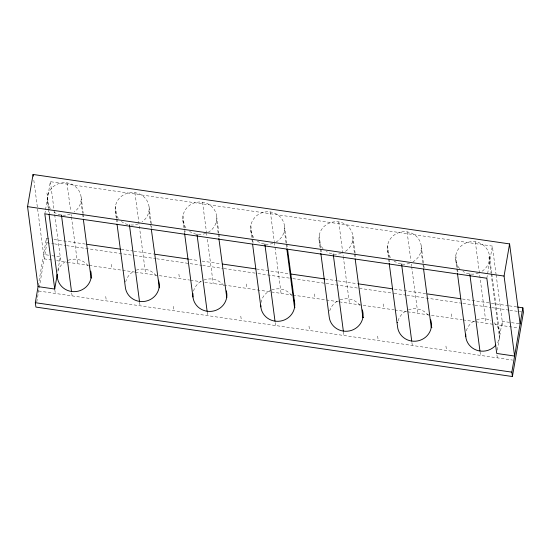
<?xml version="1.0" encoding="UTF-8"?>
<svg xmlns="http://www.w3.org/2000/svg" width="551" height="551" viewBox="0 0 551 551"><rect width="100%" height="100%" fill="white"/><g stroke="black" fill="none" stroke-linecap="round" stroke-linejoin="round"><path stroke-width="0.41" stroke-dasharray="2.75 2.07" d="M44.831 213.829L45.409 210.448M45.554 209.6L50.348 181.678L492.346 246.09L496.017 273.978M38.226 285.769L46.36 238.383L48.908 238.755M36.772 302.01L46.938 242.777L46.36 238.383M57.924 270.424L60.252 256.883L56.085 256.277M486.829 278.241L492.346 246.09M497.312 350.071L502.243 321.302L519.262 323.781M54.019 239.499L85.501 244.086M121.241 249.293L133.149 251.029M134.003 251.153L153.571 254.011M189.31 259.218L198.67 260.582M202.072 261.078L220.793 263.805M256.532 269.012L288.869 273.723M325.455 279.054L337.37 280.796M338.224 280.92L357.792 283.772M394.385 289.103L425.868 293.69M462.454 299.021L490.535 303.112M491.389 303.236L508.408 305.722M509.255 305.846L516.914 306.962M46.938 242.777L53.743 243.769M54.597 243.893L65.659 245.505M66.506 245.629L133.728 255.43M134.582 255.554L155.85 258.653M156.704 258.777L201.804 265.348M202.651 265.472L223.079 268.447M223.926 268.571L257.11 273.406M257.964 273.53L289.447 278.117M292.85 278.62L325.186 283.331M326.034 283.455L393.262 293.249M394.11 293.373L406.025 295.109M406.872 295.233L462.186 303.291M463.033 303.415L474.094 305.034M474.948 305.158L491.113 307.513M491.967 307.637L508.986 310.117M509.833 310.241L523.45 312.224M48.591 255.189L43.598 254.459L33.625 178.724M51.925 255.671L55.252 256.16M44.176 258.853L51.67 259.948M56.663 260.678L66.699 262.138M67.539 262.262L88.463 265.306M89.296 265.43L134.623 272.036M135.463 272.16L189.592 280.046M190.439 280.17L201.404 281.768M204.779 282.264L292.14 294.992M292.994 295.116L338.555 301.755M339.388 301.879L393.965 309.834M394.819 309.958L406.741 311.694M407.595 311.818L462.234 319.78M463.088 319.904L474.99 321.639M475.844 321.763L518.14 327.928M38.66 291.011L512.623 360.085M496.127 274.825L502.822 325.696M489.488 256.084L491.712 273.02M491.829 273.868L499.626 333.135M488.957 257.386L491.031 273.151M491.141 273.999L499.488 337.377M496.919 354.92L497.305 357.854M475.32 241.806L486.044 323.251M480.045 351.745L480.527 355.402M455.78 255.437L457.454 268.137M457.564 268.984L458.012 272.373M455.643 259.686L456.751 268.151M456.869 268.998L457.309 272.387M451.455 313.898L452.034 318.292M445.938 346.056L446.517 350.45M421.26 246.145L424.153 268.158M421.116 250.388L423.457 268.165M407.093 231.868L410.894 260.74M411.342 264.122L411.563 265.816M411.673 266.656L417.816 313.305M411.914 342.529L412.3 345.463M387.553 245.498L389.226 258.199M389.337 259.046L389.784 262.428M387.415 249.741L388.524 258.205M388.641 259.053L389.082 262.441M383.165 303.945L383.744 308.34M377.649 336.103L378.227 340.497M352.888 236.179L355.12 253.116M355.23 253.956L355.788 258.192M352.743 240.422L354.417 253.123M354.527 253.97L354.975 257.358M338.727 221.901L343.19 255.85M343.307 256.697L349.444 303.346M343.445 331.833L343.927 335.497M319.187 235.532L320.854 248.232M320.971 249.08L321.412 252.468M319.043 239.775L320.159 248.246M320.269 249.093L320.716 252.475M314.511 293.945L315.089 298.339M308.994 326.096L309.572 330.49M284.536 226.22L286.761 243.149M286.878 243.997L287.429 248.232M284.392 230.463L286.734 248.239M270.369 211.942L274.281 241.662M274.391 242.509L281.093 293.38M275.19 322.604L275.576 325.538M250.829 225.573L253.171 243.349M250.691 229.815L252.475 243.363M246.318 284.006L246.896 288.4M240.801 316.157L241.379 320.551M216.681 216.453L218.905 233.355M219.016 234.203L219.463 237.584M216.536 220.696L218.203 233.376M218.313 234.223L218.761 237.598M202.513 202.169L206.411 231.771M206.522 232.618L206.969 236M207.41 239.375L213.216 283.49M207.217 311.983L207.699 315.647M182.973 215.806L184.647 228.486M184.757 229.326L185.198 232.708M182.836 220.049L183.834 227.659M184.282 231.034L184.502 232.729M178.889 274.178L179.468 278.572M173.372 306.328L173.951 310.73M149.094 206.969L151.897 228.231M148.956 211.212L150.519 223.121M150.637 223.968L151.194 228.224M134.933 192.692L145.588 273.633M139.589 302.127L140.071 305.791M115.393 206.322L116.964 218.23M117.074 219.078L117.632 223.334M115.249 210.565L116.261 218.224M116.371 219.071L116.929 223.32M111.268 264.322L111.846 268.716M105.744 296.472L106.322 300.874M81.128 197.141L83.249 213.285M83.366 214.139L83.924 218.382M80.983 201.39L82.554 213.285M82.664 214.132L83.222 218.382M66.96 182.863L70.686 211.164M71.134 214.546L71.354 216.233M71.465 217.08L77.608 263.729M71.706 292.953L72.091 295.88M50.348 181.678L54.577 213.788M54.687 214.635L60.83 261.284M46.959 192.974L49.7 213.809M47.283 200.743L48.288 208.388M48.398 209.235L48.956 213.485M54.824 289.771L55.314 293.435M57.869 271.299A17.019 16.248 -7.5 0 1 66.244 261.167M68.269 260.265A17.019 16.248 -7.5 0 1 89.048 267.187M125.635 282.036A17.019 16.248 -7.5 0 1 134.224 271.071M136.249 270.169A17.019 16.248 -7.5 0 1 156.071 275.679M193.484 291.059A17.019 16.248 -7.5 0 1 203.195 280.301M203.884 280.025A17.019 16.248 -7.5 0 1 223.699 285.535M260.974 302.616A17.019 16.248 -7.5 0 1 271.071 290.191M271.753 289.916A17.019 16.248 -7.5 0 1 291.569 295.426M329.705 310.916A17.019 16.248 -7.5 0 1 339.423 300.15M340.105 299.882A17.019 16.248 -7.5 0 1 359.927 305.385M398.077 320.882A17.019 16.248 -7.5 0 1 407.795 310.117M408.477 309.841A17.019 16.248 -7.5 0 1 428.292 315.351M494.047 322.686A17.019 16.248 -7.5 0 1 496.747 343.948M466.304 330.82A17.019 16.248 -7.5 0 1 476.023 320.055M476.705 319.787A17.019 16.248 -7.5 0 1 491.037 320.661M50.389 208.581A17.019 16.248 -7.5 0 1 54.287 185.845A17.019 16.248 -7.5 0 1 78.022 189.303A17.019 16.248 -7.5 0 1 74.116 212.039M70.204 214.091A17.019 16.248 -7.5 0 1 61.443 215.021M60.72 214.897A17.019 16.248 -7.5 0 1 53.426 211.646M118.355 218.403A17.019 16.248 -7.5 0 1 122.26 195.667A17.019 16.248 -7.5 0 1 145.987 199.125A17.019 16.248 -7.5 0 1 142.089 221.867M138.177 223.913A17.019 16.248 -7.5 0 1 130.883 224.994M127.97 224.567A17.019 16.248 -7.5 0 1 121.392 221.468M185.942 227.887A17.019 16.248 -7.5 0 1 190.247 204.876A17.019 16.248 -7.5 0 1 214.125 209.387A17.019 16.248 -7.5 0 1 208.43 232.136M205.757 233.397A17.019 16.248 -7.5 0 1 196.996 234.327M196.273 234.203A17.019 16.248 -7.5 0 1 189.558 231.379M253.797 237.653A17.019 16.248 -7.5 0 1 258.102 214.642A17.019 16.248 -7.5 0 1 281.981 219.153A17.019 16.248 -7.5 0 1 276.285 241.903M272.917 243.404A17.019 16.248 -7.5 0 1 264.852 244.093M264.129 243.969A17.019 16.248 -7.5 0 1 257.413 241.145M323.065 248.721A17.019 16.248 -7.5 0 1 325.655 225.166A17.019 16.248 -7.5 0 1 350.064 228.72A17.019 16.248 -7.5 0 1 344.644 251.862M341.269 253.364A17.019 16.248 -7.5 0 1 333.203 254.052M331.757 253.784A17.019 16.248 -7.5 0 1 326.371 251.511M390.521 257.579A17.019 16.248 -7.5 0 1 394.826 234.568A17.019 16.248 -7.5 0 1 418.705 239.079A17.019 16.248 -7.5 0 1 413.009 261.828M409.641 263.33A17.019 16.248 -7.5 0 1 401.576 264.019M400.852 263.895A17.019 16.248 -7.5 0 1 394.137 261.071M459.658 268.626A17.019 16.248 -7.5 0 1 462.248 245.071A17.019 16.248 -7.5 0 1 486.664 248.632A17.019 16.248 -7.5 0 1 481.237 271.774M478.564 273.027A17.019 16.248 -7.5 0 1 471.27 274.116M469.08 273.84A17.019 16.248 -7.5 0 1 462.964 271.423"/><path stroke-width="0.83" d="M517.768 307.086L522.871 307.83L523.45 312.224L512.416 376.533L35.905 307.086L35.319 302.692L38.081 286.616L27.55 206.625L33.067 174.467L509.579 243.914L520.11 323.905M38.081 286.616L54.728 289.041L57.201 274.653M54.728 289.041L44.831 213.829L486.829 278.241L496.726 353.453L514.593 356.056L504.062 276.065L509.579 243.914M512.416 376.533L511.838 372.139L522.871 307.83M27.55 206.625L504.062 276.065M87.203 244.334L120.387 249.169M155.272 254.259L188.463 259.094M222.494 264.053L255.685 268.888M290.57 273.971L324.608 278.93M358.646 283.896L392.684 288.855M427.569 293.938L460.753 298.773M91.728 277.952L91.053 277.856L83.332 219.229M159.349 287.808L151.305 229.071M226.778 297.636L218.871 238.445M294.971 307.575L294.537 307.506L286.844 249.086M363.632 317.576L362.889 317.472L355.195 259.053M397.188 322.473L397.698 322.542M431.915 327.528L431.261 327.432L423.567 269.012M35.319 302.692L511.838 372.139M469.803 273.964L479.949 351.008M457.426 273.227L465.781 336.73M401.576 264.019L411.721 341.069M389.192 263.288L397.553 326.791A17.019 16.248 -7.5 0 0 417.92 340.876A17.019 16.248 -7.5 0 0 430.682 319.862M333.203 254.052L343.349 331.103M320.827 253.322L329.188 316.825A17.019 16.248 -7.5 0 0 349.548 330.91A17.019 16.248 -7.5 0 0 362.31 309.903M287.546 249.08L294.675 303.264M264.852 244.093L274.997 321.143M252.585 244.21L260.83 306.866M196.996 234.327L207.121 311.253M184.613 233.576L192.96 296.968M129.416 224.842L139.493 301.397M117.039 224.174L125.332 287.112A17.019 16.248 -7.5 0 0 145.691 301.204A17.019 16.248 -7.5 0 0 158.454 280.19M61.443 215.021L71.513 291.486M49.073 214.332L57.345 277.208M33.067 174.467L33.294 176.168M90.722 271.099A17.019 16.248 -7.5 0 1 75.948 291.569A17.019 16.248 -7.5 0 1 57.297 274.653M226.805 293.373A17.019 16.248 -7.5 0 1 209.779 311.432A17.019 16.248 -7.5 0 1 192.981 293.566M226.33 290.866A17.019 16.248 -7.5 0 1 226.695 292.533M293.959 299.937A17.019 16.248 -7.5 0 1 280.321 321.109A17.019 16.248 -7.5 0 1 260.747 305.164M495.859 345.091A17.019 16.248 -7.5 0 1 476.519 350.147A17.019 16.248 -7.5 0 1 465.726 334.181"/></g></svg>
